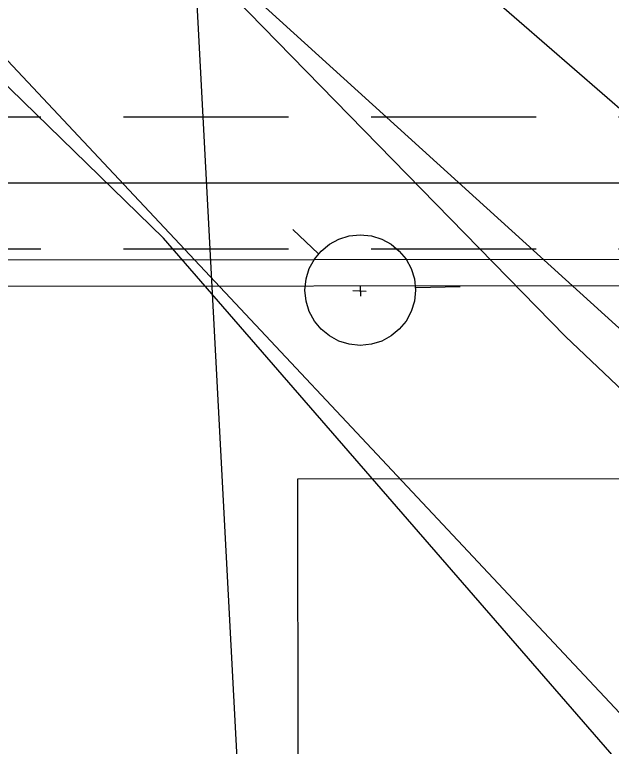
# Model space of a CAD drawing. Header units: millimetres. Extents: x 14950 to 15746, y 1103 to 1809.
# Drawn here: x 15463.19 to 15472.24, y 1463.41 to 1474.51 of the extents above; entities that cross this region are included whole.
import ezdxf
from ezdxf.xclip import XClip

# ---------------------------------------------------------------- set-up
doc = ezdxf.new("R2010")
doc.units = ezdxf.units.MM
doc.header["$LTSCALE"] = 10
doc.header["$MEASUREMENT"] = 0
doc.header["$XCLIPFRAME"] = 2
doc.linetypes.add('HIDDEN', pattern=[0.375, 0.25, -0.125])
for name, color, linetype in [('TN-CABL', 4, 'Continuous'), ('TZ-BASE', 253, 'Continuous'), ('TZ-CABL', 4, 'Continuous')]:
    doc.layers.add(name, color=color, linetype=linetype)
doc.linetypes.add('ZIGZAG', pattern='A,0.0001,-0.2,[131,ltypeshp.shx,S=0.2,R=0,X=-0.2,Y=0],-0.4,[131,ltypeshp.shx,S=0.2,R=180,X=0.2,Y=0],-0.2', length=0.8001)

# ---------------------------------------------------------------- blocks, each defined once
blk = doc.blocks.new('JD-DGHCDGH7DFXH')
at = {"layer": 'TZ-BASE'}
for p, q in [((421.339, 134.685), (439.918, -215.175)), ((437.27, -9.309, 38.141), (421.036, 5.426, 38.141)), ((421.84, 5.259, 39), (434.203, -7.385, 39)), ((428.111, -5.899, 38), (417.76, 4.183, 38)), ((438.496, -16.795, 38), (421.672, 1.134, 38)), ((436.356, -5.1, 39.224), (432.695, -1.916, 39.224)), ((430.071, -5.766, 38.484), (430.462, -6.135, 38.484)), ((447.674, -28.418, 38), (428.111, -5.899, 38)), ((400.011, -6.247), (469.911, -6.186)), ((400.012, -6.647), (469.912, -6.585)), ((431.089, -6.618, 38.484), (431.097, -6.776, 38.484)), ((431.928, -6.645, 38.484), (432.605, -6.628, 38.484)), ((430.979, -6.691, 38.484), (431.184, -6.703, 38.484)), ((434.203, -7.385, 39), (446.158, -18.816, 39))]:
    blk.add_line(p, q, dxfattribs=at)
at = {"layer": 'TZ-BASE', "ltscale": 10}
for p, q in [((430.148, -9.544), (499.956, -9.48)), ((430.155, -17.765), (430.148, -9.544))]:
    blk.add_line(p, q, dxfattribs=at)
at = {"layer": 'TZ-BASE'}
blk.add_circle((431.092, -6.685, 38.484), 0.837, dxfattribs=at)

msp = doc.modelspace()

# ---------------------------------------------------------------- linework, layer by layer
at = {"layer": 'TN-CABL', "linetype": 'ZIGZAG', "ltscale": 0.5}
msp.add_lwpolyline([(15037.338, 1471.966), (15535.188, 1471.966)], dxfattribs=at)
at = {"layer": 'TZ-CABL', "linetype": 'HIDDEN'}
for points in [[(15037.338, 1472.966), (15535.441, 1472.966)], [(15037.338, 1471.966), (15535.188, 1471.966)], [(15037.338, 1470.966), (15535.441, 1470.966)]]:
    msp.add_lwpolyline(points, dxfattribs=at)

# ---------------------------------------------------------------- block references
at = {"layer": 'TZ-BASE'}
ref = msp.add_blockref('JD-DGHCDGH7DFXH', (15037.333, 1477.025), dxfattribs=at)
XClip(ref).set_block_clipping_path([(-0.066111234, 74.999970863), (699.933616811, 75.6206052864), (700.0658361092, -74.3793364424), (0.0661112341, -74.999970863)])

doc.saveas('drawing.dxf')
